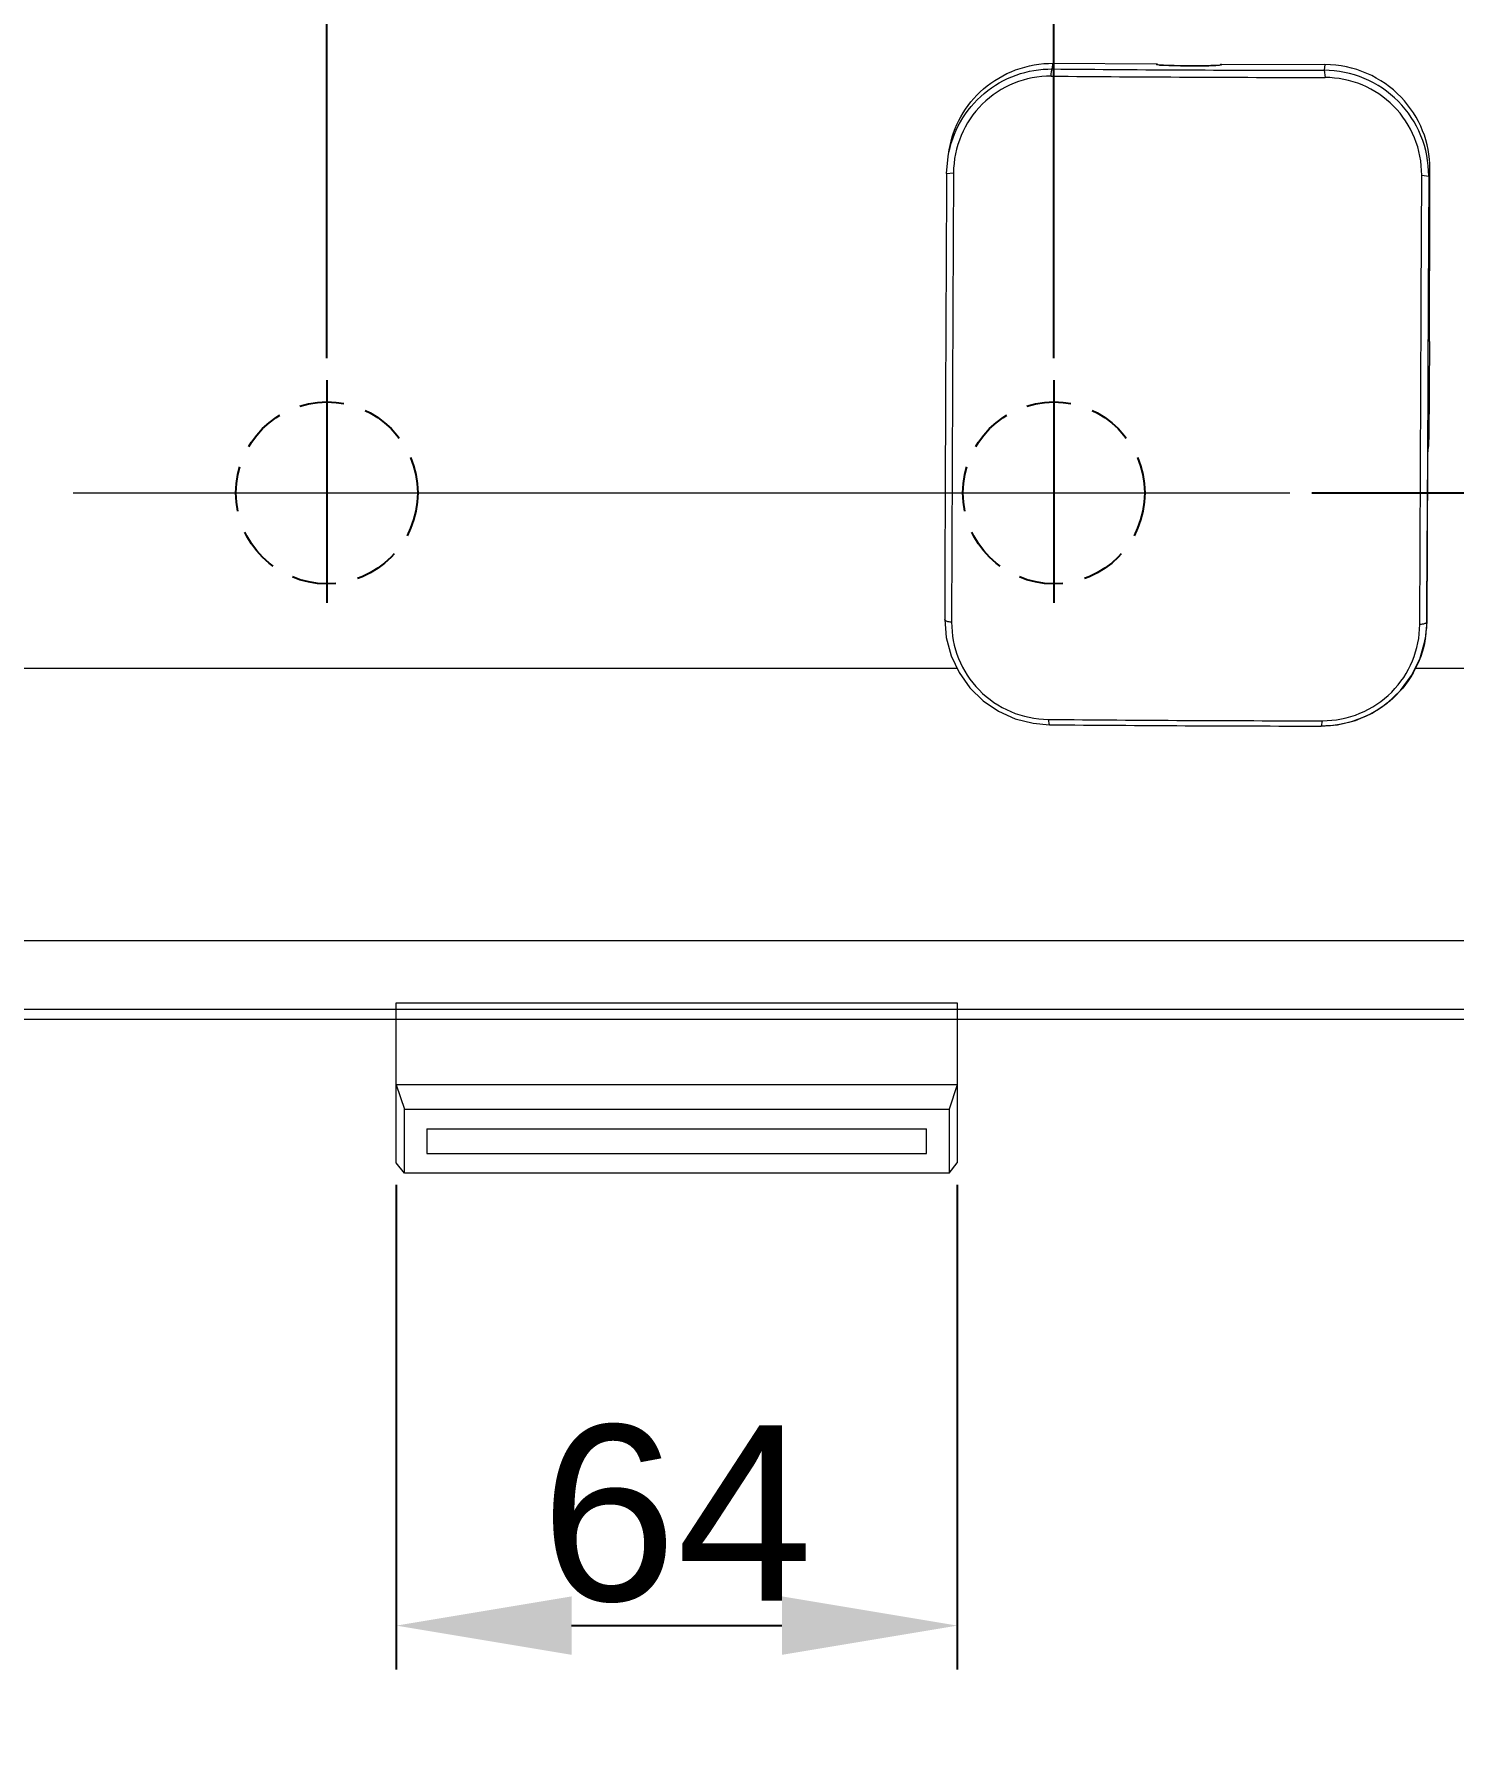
# Model space of a CAD drawing. Header units: millimetres. Extents: x 5438 to 6032, y -2661 to -1821.
# Drawn here: x 5607.02 to 5647.5, y -2397.94 to -2349.09 of the extents above; entities that cross this region are included whole.
import ezdxf

# ---------------------------------------------------------------- set-up
doc = ezdxf.new("R2010")
doc.units = ezdxf.units.MM
doc.header["$LTSCALE"] = 0.1
doc.linetypes.add('CENTERX2', pattern=[101.6, 63.5, -12.7, 12.7, -12.7])
doc.linetypes.add('HIDDENX2', pattern=[19.05, 12.7, -6.35])
doc.layers.get('0').update_dxf_attribs({"lineweight": 15})
doc.layers.add('CENTER', color=1, linetype='CENTERX2')
doc.layers.add('HIDDEN', color=8, linetype='HIDDENX2')
doc.layers.add('DIM', color=3, linetype='Continuous', lineweight=9)
doc.styles.get("Standard").update_dxf_attribs({"font": 'arial.ttf'})
doc.dimstyles.new('ISO-25', dxfattribs={"dimtxt": 2.5, "dimasz": 2.5, "dimexe": 1.25, "dimexo": 0.625, "dimtad": 1, "dimlfac": 5, "dimtxsty": 'Standard', "dimcen": 2.5, "dimadec": 0, "dimazin": 0, "dimtfac": 1, "dimtmove": 0, "dimatfit": 3, "dimfxl": 0, "dimarcsym": 0})

# ---------------------------------------------------------------- blocks, each defined once
blk = doc.blocks.new('*D120')
at = {"layer": 'Defpoints', "color": 0}
for p in [(5673.138, -2322.817), (5573.138, -2352.975), (5673.138, -2352.975)]:
    blk.add_point(p, dxfattribs=at)
at = {"layer": 'DIM', "color": 0, "lineweight": -2}
for p, q in [((5573.138, -2352.35), (5573.138, -2321.567)), ((5673.138, -2352.35), (5673.138, -2321.567)), ((5577.138, -2322.817), (5669.138, -2322.817))]:
    blk.add_line(p, q, dxfattribs=at)
at = {"layer": 'DIM', "color": 0}
for points in [[(5577.138, -2322.15), (5577.138, -2323.483), (5573.138, -2322.817)], [(5669.138, -2322.15), (5669.138, -2323.483), (5673.138, -2322.817)]]:
    blk.add_solid(points, dxfattribs=at)
at = {"layer": 'DIM', "color": 0, "insert": (5612.012, -2320.15), "char_height": 4, "attachment_point": 5}
blk.add_mtext('400', dxfattribs=at)
blk = doc.blocks.new('*D122')
at = {"layer": 'Defpoints', "color": 0}
for p in [(5623.138, -2068.044), (5711.58, -2580.443), (5737.212, -2580.443)]:
    blk.add_point(p, dxfattribs=at)
at = {"layer": 'DIM', "color": 0, "lineweight": -2}
for p, q in [((5623.763, -2068.044), (5738.462, -2068.044)), ((5737.212, -2072.044), (5737.212, -2576.443)), ((5712.205, -2580.443), (5738.462, -2580.443))]:
    blk.add_line(p, q, dxfattribs=at)
at = {"layer": 'DIM', "color": 0}
for points in [[(5736.545, -2072.044), (5737.879, -2072.044), (5737.212, -2068.044)], [(5736.545, -2576.443), (5737.879, -2576.443), (5737.212, -2580.443)]]:
    blk.add_solid(points, dxfattribs=at)
at = {"layer": 'DIM', "color": 0, "insert": (5733.965, -2324.243), "char_height": 4, "attachment_point": 5, "rotation": 90}
blk.add_mtext('(2280)', dxfattribs=at)
blk = doc.blocks.new('*D123')
at = {"layer": 'Defpoints', "color": 0}
for p in [(5636.097, -2339.802), (5615.362, -2358.953), (5636.097, -2358.953)]:
    blk.add_point(p, dxfattribs=at)
at = {"layer": 'DIM', "color": 0, "lineweight": -2}
for p, q in [((5615.362, -2358.328), (5615.362, -2338.552)), ((5636.097, -2358.328), (5636.097, -2338.552)), ((5617.862, -2339.802), (5633.597, -2339.802)), ((5636.097, -2339.802), (5667.694, -2339.802))]:
    blk.add_line(p, q, dxfattribs=at)
at = {"layer": 'DIM', "color": 0}
for points in [[(5617.862, -2339.385), (5617.862, -2340.218), (5615.362, -2339.802)], [(5633.597, -2339.385), (5633.597, -2340.218), (5636.097, -2339.802)]]:
    blk.add_solid(points, dxfattribs=at)
at = {"layer": 'DIM', "color": 0, "insert": (5653.317, -2333.947), "char_height": 2.5, "attachment_point": 5}
blk.add_mtext('{\\fGulim|b0|i0|c129|p50;\\H1.6x;\\C3;배관거리\\fArial|b0|i0|c0|p34;\\P85~250\\fGulim|b0|i0|c129|p50;mm}', dxfattribs=at)
blk = doc.blocks.new('*D124')
at = {"layer": 'Defpoints', "color": 0}
for p in [(5642.828, -2362.167), (5642.828, -2580.443), (5708.236, -2580.443)]:
    blk.add_point(p, dxfattribs=at)
at = {"layer": 'DIM', "color": 0, "lineweight": -2}
for p, q in [((5643.453, -2362.167), (5709.486, -2362.167)), ((5708.236, -2366.167), (5708.236, -2576.443)), ((5643.453, -2580.443), (5709.486, -2580.443))]:
    blk.add_line(p, q, dxfattribs=at)
at = {"layer": 'DIM', "color": 0}
for points in [[(5707.569, -2366.167), (5708.903, -2366.167), (5708.236, -2362.167)], [(5707.569, -2576.443), (5708.903, -2576.443), (5708.236, -2580.443)]]:
    blk.add_solid(points, dxfattribs=at)
at = {"layer": 'DIM', "color": 0, "insert": (5705.569, -2471.305), "char_height": 4, "attachment_point": 5, "rotation": 90}
blk.add_mtext('977.5', dxfattribs=at)
blk = doc.blocks.new('*D126')
at = {"layer": 'Defpoints', "color": 0}
for p in [(5617.342, -2381.265), (5633.342, -2381.265), (5633.342, -2394.459)]:
    blk.add_point(p, dxfattribs=at)
at = {"layer": 'DIM', "color": 0, "lineweight": -2}
for p, q in [((5617.342, -2381.89), (5617.342, -2395.709)), ((5633.342, -2381.89), (5633.342, -2395.709)), ((5622.342, -2394.459), (5628.342, -2394.459))]:
    blk.add_line(p, q, dxfattribs=at)
at = {"layer": 'DIM', "color": 0}
for points in [[(5622.342, -2393.625), (5622.342, -2395.292), (5617.342, -2394.459)], [(5628.342, -2393.625), (5628.342, -2395.292), (5633.342, -2394.459)]]:
    blk.add_solid(points, dxfattribs=at)
at = {"layer": 'DIM', "color": 0, "insert": (5625.342, -2391.281), "char_height": 5, "attachment_point": 5}
blk.add_mtext('64', dxfattribs=at)

msp = doc.modelspace()

# ---------------------------------------------------------------- linework, layer by layer
at = {"color": 7, "linetype": 'Continuous'}
for p, q in [((5636.0524, -2350.0813), (5636.0798, -2349.9189)), ((5636.0798, -2349.9189), (5639.031, -2349.9335)), ((5639.031, -2349.9335), (5639.0271, -2349.9568)), ((5639.0461, -2349.9607), (5639.0271, -2349.9568)), ((5639.031, -2349.9335), (5639.077, -2349.9646)), ((5639.1072, -2349.9688), (5639.0356, -2349.9608)), ((5640.8302, -2349.9744), (5640.7813, -2349.9778)), ((5640.8345, -2349.9737), (5640.8618, -2349.9464)), ((5640.877, -2349.9659), (5640.8443, -2349.973)), ((5640.877, -2349.9659), (5640.8556, -2349.9707)), ((5640.8618, -2349.9464), (5640.881, -2349.9426)), ((5640.877, -2349.9659), (5640.881, -2349.9426)), ((5640.881, -2349.9426), (5643.8296, -2349.9571)), ((5643.8296, -2349.9571), (5643.8022, -2350.1195)), ((5643.8022, -2350.1195), (5643.8306, -2350.3246)), ((5633.0803, -2352.5783), (5633.1134, -2352.3823)), ((5633.0381, -2353.0651), (5633.0803, -2352.5783)), ((5646.7878, -2353.133), (5646.8223, -2352.9286)), ((5646.8155, -2355.7774), (5646.8223, -2352.9286)), ((5633.0381, -2353.0651), (5633.2347, -2353.0428)), ((5633.2346, -2353.0428), (5633.2143, -2356.9541)), ((5646.5714, -2356.636), (5646.589, -2353.1087)), ((5646.589, -2353.1087), (5646.7878, -2353.1329)), ((5646.7878, -2353.133), (5646.7698, -2356.6333)), ((5646.5696, -2357.02), (5646.5714, -2356.636)), ((5646.7698, -2356.6333), (5646.7323, -2365.8445)), ((5633.2147, -2356.9541), (5633.1787, -2365.8549)), ((5646.5332, -2365.9208), (5646.5691, -2357.02)), ((5646.8079, -2357.8542), (5646.7947, -2360.6194)), ((5646.7663, -2361.1047), (5646.7691, -2360.7706)), ((5646.7663, -2361.1044), (5646.769, -2360.7819)), ((5646.769, -2360.7819), (5646.7691, -2360.7706)), ((5646.7947, -2360.6194), (5646.7691, -2360.7706)), ((5646.7567, -2362.3145), (5646.7651, -2361.2561)), ((5646.7626, -2361.5562), (5646.7651, -2361.2558)), ((5646.7651, -2361.2558), (5646.7653, -2361.2311)), ((5646.7653, -2361.2311), (5646.7663, -2361.1044)), ((5646.7567, -2362.3106), (5646.7621, -2361.617)), ((5646.7621, -2361.617), (5646.7626, -2361.5562)), ((5646.7524, -2362.9252), (5646.7567, -2362.3149)), ((5646.7495, -2363.394), (5646.7521, -2362.973)), ((5646.7521, -2362.973), (5646.7524, -2362.9252)), ((5646.7459, -2364.0552), (5646.7478, -2363.6783)), ((5646.7478, -2363.6783), (5646.7495, -2363.394)), ((5646.7323, -2365.8445), (5646.6911, -2366.326)), ((5646.7375, -2365.814), (5646.7323, -2365.8445)), ((5646.6911, -2366.326), (5646.6903, -2366.3309)), ((5646.6956, -2366.2992), (5646.6911, -2366.3258)), ((5572.1714, -2367.167), (5633.3346, -2367.167)), ((5646.4021, -2367.167), (5679.104, -2367.167)), ((5635.9696, -2368.7759), (5635.9396, -2368.6246)), ((5643.7507, -2368.6631), (5643.7215, -2368.8141)), ((5681.6587, -2374.9371), (5569.3596, -2374.9371)), ((5676.611, -2376.89), (5574.2404, -2376.89)), ((5617.3417, -2381.2655), (5617.3417, -2376.707)), ((5617.3417, -2376.707), (5633.3417, -2376.707)), ((5633.3417, -2376.707), (5633.3417, -2381.2655)), ((5574.4143, -2377.1671), (5668.8878, -2377.1671)), ((5617.3417, -2379.0461), (5617.5725, -2379.7394)), ((5633.3417, -2379.0461), (5617.3417, -2379.0461)), ((5633.3417, -2379.0461), (5633.1108, -2379.7394)), ((5617.5725, -2381.5569), (5617.5725, -2379.7394)), ((5617.5725, -2379.7394), (5633.1108, -2379.7394)), ((5633.1108, -2379.7394), (5633.1108, -2381.5569)), ((5618.2167, -2380.3), (5618.2167, -2380.9963)), ((5618.2167, -2380.3), (5632.4667, -2380.3)), ((5632.4667, -2380.9963), (5632.4667, -2380.3)), ((5617.5725, -2381.5569), (5617.3417, -2381.2655)), ((5618.2167, -2380.9963), (5632.4667, -2380.9963)), ((5633.1108, -2381.5569), (5633.3417, -2381.2655)), ((5633.1108, -2381.5569), (5617.5725, -2381.5569))]:
    msp.add_line(p, q, dxfattribs=at)
for points in [[(5646.7375, -2365.814), (5646.7486, -2363.5345), (5646.7522, -2362.9516), (5646.7567, -2362.3145)], [(5632.9827, -2365.7771), (5633.0262, -2366.2921), (5633.1652, -2366.8093), (5633.3929, -2367.2902), (5633.7011, -2367.7216), (5634.0792, -2368.0913), (5634.5152, -2368.3887), (5634.9946, -2368.6053), (5635.5031, -2368.7354), (5635.9696, -2368.7759)], [(5643.7215, -2368.8141), (5644.1898, -2368.7781), (5644.6954, -2368.6543), (5645.1726, -2368.4455), (5645.6074, -2368.1573), (5645.9864, -2367.7977), (5646.2976, -2367.3767), (5646.5309, -2366.9058), (5646.6781, -2366.3974), (5646.6903, -2366.3309)]]:
    msp.add_lwpolyline(points, dxfattribs=at)
for centre, radius, start, end in [((5639.259, -2347.954), 2.0204, 265.4138, 266.21027), ((5639.2692, -2347.7576), 2.2171, 265.80936, 266.05113), ((5639.3423, -2346.702), 3.2751, 266.20378, 266.84516), ((5640.754, -2349.1041), 0.8736, 274.99839, 275.34239), ((5640.7728, -2349.3027), 0.6742, 275.3259, 276.09), ((5645.1316, -1294.8667), 1055.4587, 269.5053448, 269.9293769), ((5644.8932, -1343.4201), 1006.7, 269.4968206, 269.9379031), ((11530.8408, -2385.1437), 5897.8899, 179.68836716, 179.81185616), ((4736.76, -2353.4866), 910.0583, 359.725021, 359.8557735), ((5643.7862, -2360.7564), 2.9829, 359.51158, 359.72621), ((5643.7904, -2360.6044), 3.0043, 353.74407, 356.58504), ((5643.7942, -2360.6047), 3.0005, 356.58555, 356.80009), ((5643.802, -2360.605), 2.9927, 356.79886, 359.72451), ((5643.7911, -2360.6045), 3.0036, 352.48643, 353.74421), ((5643.7335, -2365.7991), 3.004, 350.41632, 359.12862), ((5643.7531, -2365.7998), 2.9845, 359.13628, 359.72614), ((5644.4803, -1429.036), 939.6273, 269.4791913, 269.9555307), ((5644.5678, -1411.5421), 957.2724, 269.4853686, 269.9493475)]:
    msp.add_arc(centre, radius, start, end, dxfattribs=at)
for points, knots in [([(5633.1135, -2352.3817), (5633.1688, -2352.0548), (5633.3975, -2351.4057), (5634.0604, -2350.5953), (5634.9907, -2350.0449), (5635.716, -2349.9171), (5636.0798, -2349.9189)], [0, 0, 0, 0, 0.2383965, 0.4837454, 0.7383607, 1, 1, 1, 1]), ([(5639.0356, -2349.9608), (5639.0334, -2349.9603), (5639.0308, -2349.9598), (5639.0269, -2349.9577), (5639.0271, -2349.9568)], [0, 0, 0, 0, 0.7098837, 1, 1, 1, 1]), ([(5640.7813, -2349.9778), (5640.5029, -2349.9937), (5639.9476, -2349.988), (5639.3921, -2349.9885), (5639.1166, -2349.9695)], [0, 0, 0, 0, 0.5023649, 1, 1, 1, 1]), ([(5639.1621, -2349.9722), (5639.4521, -2349.9883), (5640.0022, -2349.9876), (5640.553, -2349.9951), (5640.8119, -2349.9757)], [0, 0, 0, 0, 0.5280714, 1, 1, 1, 1]), ([(5646.8223, -2352.9286), (5646.8232, -2352.5593), (5646.6793, -2351.803), (5646.0429, -2350.8197), (5645.0479, -2350.1284), (5644.237, -2349.9591), (5643.8296, -2349.9571)], [0, 0, 0, 0, 0.2381245, 0.4826446, 0.737289, 1, 1, 1, 1]), ([(5633.0803, -2352.5783), (5633.1387, -2352.2325), (5633.3798, -2351.5555), (5634.0679, -2350.7319), (5634.9968, -2350.1974), (5635.7033, -2350.0783), (5636.0524, -2350.0813)], [0, 0, 0, 0, 0.2503143, 0.5007956, 0.7508226, 1, 1, 1, 1]), ([(5636.0195, -2350.2861), (5635.6602, -2350.284), (5634.9309, -2350.4207), (5634.0053, -2351.0325), (5633.3836, -2351.953), (5633.2376, -2352.6822), (5633.2346, -2353.0428)], [0, 0, 0, 0, 0.2491262, 0.4993401, 0.7499466, 1, 1, 1, 1]), ([(5636.0196, -2350.2861), (5636.0211, -2350.2378), (5636.0246, -2350.1709), (5636.0382, -2350.1084), (5636.0459, -2350.0828), (5636.0524, -2350.0813)], [0, 0, 0, 0, 0.691902, 0.9044435, 1, 1, 1, 1]), ([(5646.7878, -2353.133), (5646.7899, -2352.7426), (5646.6387, -2351.9518), (5645.976, -2350.949), (5644.9802, -2350.2773), (5644.1917, -2350.1201), (5643.8022, -2350.1195)], [0, 0, 0, 0, 0.2499848, 0.5004076, 0.7505896, 1, 1, 1, 1]), ([(5646.589, -2353.1087), (5646.59, -2352.7481), (5646.4516, -2352.0174), (5645.839, -2351.0907), (5644.9188, -2350.4696), (5644.1903, -2350.3261), (5643.8306, -2350.3246)], [0, 0, 0, 0, 0.2499438, 0.5004537, 0.7506989, 1, 1, 1, 1]), ([(5633.1788, -2365.8549), (5633.131, -2365.8514), (5633.0671, -2365.8447), (5632.9826, -2365.8018), (5632.9827, -2365.7771)], [0, 0, 0, 0, 0.6598314, 1, 1, 1, 1]), ([(5633.1787, -2365.8549), (5633.1803, -2366.2051), (5633.3142, -2366.9213), (5633.9198, -2367.8398), (5634.8395, -2368.4691), (5635.5749, -2368.62), (5635.9393, -2368.6245)], [0, 0, 0, 0, 0.2436842, 0.4928758, 0.7464027, 1, 1, 1, 1]), ([(5643.751, -2368.663), (5644.1157, -2368.6617), (5644.8527, -2368.519), (5645.7781, -2367.8984), (5646.3907, -2366.9855), (5646.5293, -2366.2708), (5646.5332, -2365.9208)], [0, 0, 0, 0, 0.2538814, 0.5073532, 0.7563594, 1, 1, 1, 1]), ([(5646.7323, -2365.8445), (5646.7318, -2365.8695), (5646.646, -2365.9113), (5646.5814, -2365.9178), (5646.5332, -2365.9208)], [0, 0, 0, 0, 0.3410445, 1, 1, 1, 1]), ([(5646.6902, -2366.3309), (5646.6326, -2366.6684), (5646.3944, -2367.3342), (5645.713, -2368.1513), (5644.7837, -2368.69), (5644.0728, -2368.8144), (5643.7205, -2368.814)], [0, 0, 0, 0, 0.2453639, 0.4949642, 0.747507, 1, 1, 1, 1])]:
    msp.add_open_spline(points, degree=3, knots=knots, dxfattribs=at)
msp.add_open_spline([(5646.7567, -2362.3149), (5646.7567, -2362.3135), (5646.7567, -2362.312), (5646.7567, -2362.3106)], degree=3, dxfattribs=at)
at = {"layer": 'CENTER', "color": 1}
for p, q in [((5615.3619, -2358.9532), (5615.3619, -2365.3811)), ((5636.0971, -2358.9532), (5636.0971, -2365.3811))]:
    msp.add_line(p, q, dxfattribs=at)
at = {"layer": 'DIM', "color": 1}
msp.add_line((5608.1254, -2362.1671), (5642.8278, -2362.1671), dxfattribs=at)
at = {"layer": 'HIDDEN', "color": 1}
for centre in [(5615.3619, -2362.1671), (5636.0971, -2362.1671)]:
    msp.add_circle(centre, 2.5919, dxfattribs=at)

# ---------------------------------------------------------------- dimensions: what is measured, and where the dimension line sits
at = {"layer": 'DIM'}
for base, p1, p2, text, picture, middle in [((5737.2119, -2580.4433), (5623.1378, -2068.0436), (5711.5796, -2580.4433), '(2280)', '*D122', (5733.9648, -2324.2434)), ((5708.2359, -2580.4433), (5642.8278, -2362.1671), (5642.8278, -2580.4433), '977.5', '*D124', (5705.5686, -2471.3052))]:
    dim = msp.add_linear_dim(base=base, p1=p1, p2=p2, angle=90, text=text, dimstyle='ISO-25', override={"dimtxt": 4, "dimasz": 4, "dimlfac": 4, "dimadec": 1, "dimfxl": 1.25}, dxfattribs=at)
    dim.commit()
    dim.dimension.update_dxf_attribs({"geometry": picture, "text_midpoint": middle})
dim = msp.add_linear_dim(base=(5673.1378, -2322.8168), p1=(5573.1378, -2352.9754), p2=(5673.1378, -2352.9754), dimstyle='ISO-25', override={"dimtxt": 4, "dimasz": 4, "dimlfac": 4, "dimadec": 1, "dimfxl": 1.25}, dxfattribs=at)
dim.commit()
dim.dimension.update_dxf_attribs({"geometry": '*D120', "text_midpoint": (5612.0119, -2322.8168), "dimtype": 160})
at = {"layer": 'DIM', "color": 3}
dim = msp.add_linear_dim(base=(5636.0971, -2339.8016), p1=(5615.3619, -2358.9532), p2=(5636.0971, -2358.9532), text='{\\fGulim|b0|i0|c129|p50;\\H1.6x;\\C3;배관거리\\fArial|b0|i0|c0|p34;\\P85~250\\fGulim|b0|i0|c129|p50;mm}', dimstyle='ISO-25', dxfattribs=at)
dim.commit()
dim.dimension.update_dxf_attribs({"geometry": '*D123', "text_midpoint": (5653.3173, -2339.8016), "dimtype": 160})
at = {"layer": 'DIM'}
dim = msp.add_linear_dim(base=(5633.3417, -2394.4587), p1=(5617.3417, -2381.2655), p2=(5633.3417, -2381.2655), dimstyle='ISO-25', override={"dimtxt": 5, "dimasz": 5, "dimlfac": 4, "dimadec": 1, "dimfxl": 1.25, "dimtfill": 1}, dxfattribs=at)
dim.commit()
dim.dimension.update_dxf_attribs({"geometry": '*D126', "text_midpoint": (5625.3417, -2391.2808)})

doc.saveas('drawing.dxf')
